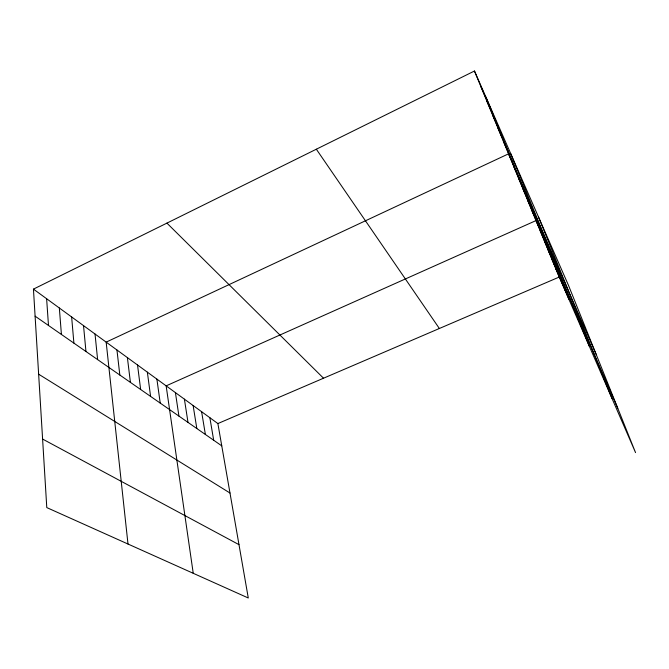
<?xml version="1.0" encoding="UTF-8"?>
<svg xmlns="http://www.w3.org/2000/svg" width="669" height="669" viewBox="0 0 669 669"><rect width="100%" height="100%" fill="white"/><g stroke="black" fill="none" stroke-linecap="round" stroke-linejoin="round"><path stroke-width="1" d="M33.45 289.125L217.877 423.561L248.283 597.994L46.78 507.587L33.45 289.125L474.472 71.006L568.483 285.345L635.55 452.612L559.242 277.041L474.472 71.006M217.877 423.561L559.242 277.041M42.599 439.065L238.984 544.65M38.643 374.197L229.985 493.02M35.097 316.169L221.765 445.855M166.924 223.112L323.528 378.219M316.337 149.212L439.366 328.496M480.71 86.167L492.041 112.007M486.706 100.743L497.937 126.382M492.484 114.767L503.606 140.197M498.037 128.272L509.067 153.494M503.389 141.284L514.319 166.288M596.196 354.47L508.549 153.837L106.162 342.127L127.996 544.031M513.533 165.937L524.262 190.506M518.341 177.62L528.97 201.979M522.982 188.909L533.511 213.051M527.473 199.822L537.901 223.747M531.813 210.375L542.149 234.083M617.788 408.307L536.011 220.586L166.146 385.854L193.241 573.3M540.201 230.763L550.344 254.044M544.257 240.614L554.292 263.686M548.179 250.156L558.122 273.011M551.984 259.396L561.826 282.042M555.671 268.353L565.422 290.789M485.895 97.047L568.901 299.26M510.614 153.402L589.422 346.483M538.57 217.141L612.035 398.498M209.865 417.715L213.687 440.244M201.612 411.711L205.375 434.465M193.132 405.523L196.82 428.52M184.401 399.159L188.006 422.398M175.412 392.603L178.932 416.101M156.889 379.106L160.226 403.106M147.356 372.156L150.592 396.408M137.53 364.998L140.649 389.5M127.394 357.606L130.405 382.375M116.95 349.996L119.826 375.033M95.031 334.015L97.615 359.604M83.525 325.627L85.958 351.501M71.642 316.964L73.891 343.122M59.34 307.999L61.414 334.45M46.621 298.725L48.486 325.469"/></g></svg>
